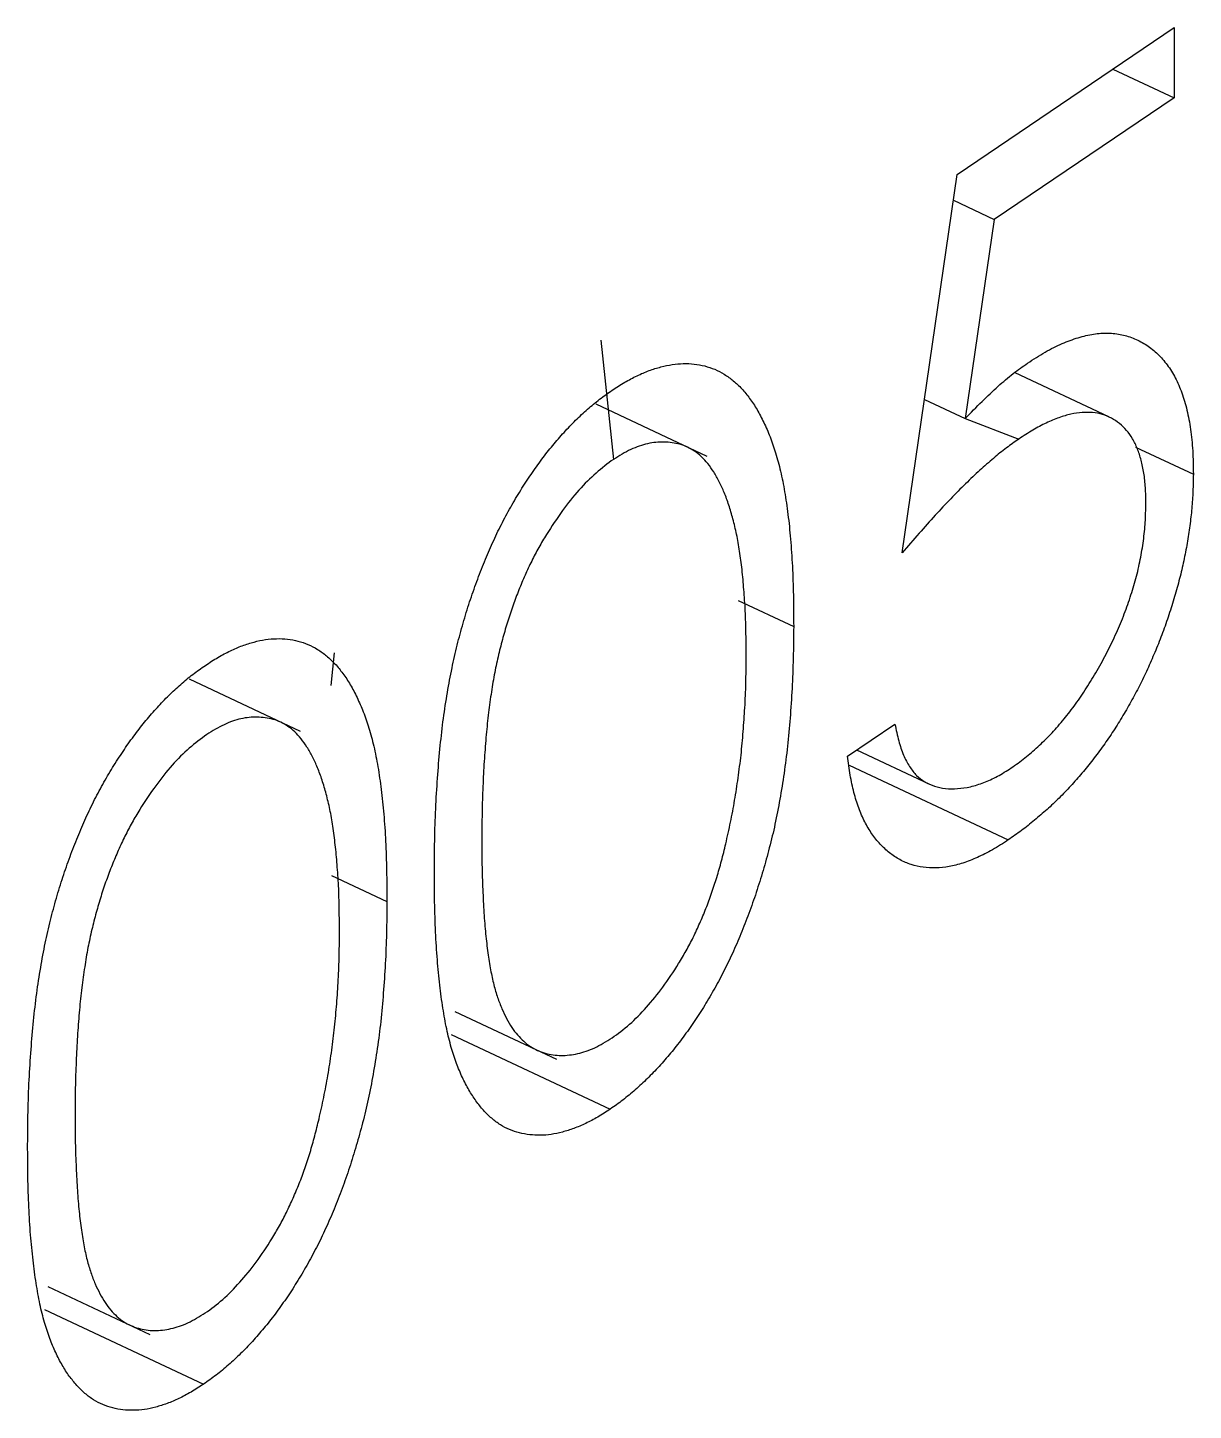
# Model space of a CAD drawing. Header units: millimetres. Extents: x -5 to 1672, y 0 to 1180.
# Drawn here: x 539.465 to 542.283, y 1098.176 to 1101.518 of the extents above; entities that cross this region are included whole.
import ezdxf

# ---------------------------------------------------------------- set-up
doc = ezdxf.new("R2010")
doc.units = ezdxf.units.MM
doc.header["$LTSCALE"] = 2

msp = doc.modelspace()

# ---------------------------------------------------------------- linework, layer by layer
at = {"color": 7, "linetype": 'Continuous', "lineweight": 25}
for p, q in [((541.7126141, 1101.1629976), (542.2370032, 1101.5175913)), ((542.2370032, 1101.5175913), (542.2365736, 1101.3481076)), ((542.0889393, 1101.4174699), (542.2365736, 1101.3481076)), ((542.2365736, 1101.3481076), (541.8018018, 1101.0541134)), ((541.5794224, 1100.2481162), (541.7126141, 1101.1629976)), ((541.703487, 1101.1003042), (541.8018018, 1101.0541134)), ((541.8018018, 1101.0541134), (541.7318228, 1100.5729054)), ((540.8511163, 1100.7624137), (540.8816678, 1100.4742139)), ((542.0790471, 1100.5768521), (541.8524054, 1100.6833341)), ((541.6334359, 1100.61913), (541.7318228, 1100.5729054)), ((541.1084504, 1100.4813091), (540.8395687, 1100.6076366)), ((541.7318228, 1100.5729054), (541.8612916, 1100.5233136)), ((542.1435787, 1100.5039322), (542.2833445, 1100.4382667)), ((541.1833931, 1100.1330355), (541.3172262, 1100.0701573)), ((540.2066483, 1100.0069449), (540.1983041, 1099.9273244)), ((540.1252209, 1099.8164459), (539.8563391, 1099.9427734)), ((541.4473048, 1099.756944), (541.5620149, 1099.8345114)), ((541.4694051, 1099.7718883), (541.643686, 1099.6900067)), ((541.4515258, 1099.7352347), (541.8360866, 1099.5545583)), ((540.2001636, 1099.4681723), (540.3339967, 1099.4052941)), ((540.4977913, 1099.1398553), (540.743705, 1099.0243188)), ((540.4892923, 1099.0845692), (540.8738531, 1098.9038927)), ((539.5145617, 1098.4749921), (539.7604754, 1098.3594556)), ((539.5060628, 1098.419706), (539.8906235, 1098.2390295))]:
    msp.add_line(p, q, dxfattribs=at)
for points, knots in [([(541.8824612, 1100.7068218), (541.8967335, 1100.7160741), (541.9247965, 1100.7342664), (541.9658401, 1100.7544923), (542.0050079, 1100.7691287), (542.0422171, 1100.7777365), (542.0775368, 1100.7804528), (542.1106398, 1100.7763959), (542.1420262, 1100.7667321), (542.171131, 1100.750901), (542.1975176, 1100.7296607), (542.2206983, 1100.7033133), (542.2403653, 1100.6720591), (542.256153, 1100.6352251), (542.2687294, 1100.5937882), (542.2770502, 1100.5465169), (542.2825398, 1100.4948729), (542.2830727, 1100.4573837), (542.2833445, 1100.4382667)], [0, 0, 0, 0, 0.065807646, 0.129394274, 0.190894061, 0.251281069, 0.310814964, 0.370370987, 0.430768263, 0.492881251, 0.555103948, 0.616067051, 0.677256033, 0.738259805, 0.800762134, 0.864777582, 0.931045295, 1, 1, 1, 1]), ([(540.8782566, 1100.6411005), (540.8884216, 1100.6477441), (540.9086364, 1100.6609562), (540.9385133, 1100.6767645), (540.9676924, 1100.6892036), (540.9960488, 1100.6980464), (541.023817, 1100.7040054), (541.0507778, 1100.7061703), (541.0771003, 1100.705268), (541.1023639, 1100.7003764), (541.1268484, 1100.6924325), (541.1499492, 1100.6803571), (541.1716692, 1100.6644319), (541.1922827, 1100.6451698), (541.2112009, 1100.6215361), (541.229206, 1100.5946931), (541.2453033, 1100.5632858), (541.260796, 1100.5289012), (541.2741436, 1100.4892563), (541.2861598, 1100.4451756), (541.2958329, 1100.3953584), (541.3038566, 1100.3405695), (541.3100277, 1100.2804503), (541.3144678, 1100.2152209), (541.3167215, 1100.1445284), (541.317055, 1100.0953791), (541.3172262, 1100.0701573)], [0, 0, 0, 0, 0.0337881162, 0.0671939324, 0.0998624109, 0.1325666121, 0.1651511733, 0.1979131874, 0.2313190036, 0.2650832783, 0.2992553088, 0.3343985665, 0.3699428235, 0.4062835607, 0.4440638197, 0.4829977069, 0.5233544466, 0.5655365896, 0.6096129241, 0.6563908114, 0.7058854949, 0.7583245003, 0.8138317829, 0.872794559, 0.9347222295, 1, 1, 1, 1]), ([(541.7318228, 1100.5729054), (541.7453678, 1100.5868863), (541.7716091, 1100.6139723), (541.810332, 1100.6505286), (541.8470841, 1100.6816328), (541.8709248, 1100.6986077), (541.8824612, 1100.7068218)], [0, 0, 0, 0, 0.275068369, 0.53290146, 0.77397346, 1, 1, 1, 1]), ([(540.4487068, 1099.4828615), (540.4488937, 1099.5094279), (540.4492568, 1099.5610336), (540.4520355, 1099.6377516), (540.4565142, 1099.7109886), (540.4625741, 1099.7806677), (540.4699007, 1099.8465933), (540.4796172, 1099.9093618), (540.4906361, 1099.968498), (540.5033749, 1100.0244527), (540.517724, 1100.0777897), (540.5333244, 1100.129073), (540.5507909, 1100.1786568), (540.5691324, 1100.2264736), (540.5890861, 1100.2724423), (540.6100878, 1100.31664), (540.6329523, 1100.3589245), (540.6569068, 1100.399559), (540.682166, 1100.4380608), (540.7080126, 1100.4744067), (540.7346237, 1100.5085204), (540.76207, 1100.5397538), (540.7901083, 1100.5691819), (540.8188337, 1100.5957651), (540.8482954, 1100.6201915), (540.8681748, 1100.6340647), (540.8782566, 1100.6411005)], [0, 0, 0, 0, 0.068594622, 0.133246042, 0.194312586, 0.251279223, 0.304513439, 0.354234907, 0.400480589, 0.443410755, 0.484014869, 0.523252301, 0.561042373, 0.597900239, 0.633518489, 0.668314351, 0.702495671, 0.736685354, 0.770293169, 0.803437255, 0.835912952, 0.868460246, 0.900846538, 0.933466525, 0.966257575, 1, 1, 1, 1]), ([(542.1686503, 1100.3669888), (542.1684434, 1100.3800817), (542.1680385, 1100.4057091), (542.164289, 1100.4410677), (542.1576906, 1100.472461), (542.1484922, 1100.5002301), (542.1367854, 1100.5244692), (542.1224567, 1100.5451348), (542.1052347, 1100.5616433), (542.0855463, 1100.5742963), (542.0639661, 1100.5836681), (542.040118, 1100.587971), (542.0145027, 1100.5878362), (541.9874318, 1100.5843624), (541.9582557, 1100.5752857), (541.9275566, 1100.5625242), (541.8950011, 1100.5451363), (541.8727363, 1100.5307226), (541.8612916, 1100.5233136)], [0, 0, 0, 0, 0.065351382, 0.127916032, 0.188360206, 0.247216077, 0.305630129, 0.36376984, 0.422660914, 0.482687294, 0.543300221, 0.604117955, 0.664964891, 0.727413494, 0.791467625, 0.858055443, 0.927036815, 1, 1, 1, 1]), ([(541.2025178, 1099.993252), (541.2023672, 1100.0129776), (541.2020726, 1100.0515651), (541.2007144, 1100.1074498), (541.1969717, 1100.1588703), (541.192793, 1100.2073768), (541.1865625, 1100.2515924), (541.1798288, 1100.2929697), (541.1707342, 1100.3296835), (541.1610059, 1100.3635728), (541.1498494, 1100.3936407), (541.1375521, 1100.4202568), (541.1244063, 1100.4437875), (541.1101142, 1100.4639423), (541.0948469, 1100.4809706), (541.078198, 1100.4940492), (541.0608325, 1100.504382), (541.0364948, 1100.513123), (541.0046145, 1100.517258), (540.9649242, 1100.5140636), (540.9235922, 1100.4996929), (540.8956325, 1100.4827008), (540.8816678, 1100.4742139)], [0, 0, 0, 0, 0.065681198, 0.128486464, 0.18817513, 0.245106131, 0.299448425, 0.350822936, 0.399941681, 0.446671744, 0.491254533, 0.533376344, 0.573852755, 0.612526312, 0.649597136, 0.685532042, 0.720105786, 0.753837663, 0.818925416, 0.880493462, 0.940311334, 1, 1, 1, 1]), ([(541.8612916, 1100.5233136), (541.8513834, 1100.51634), (541.8309255, 1100.5019414), (541.799536, 1100.4765555), (541.7665445, 1100.4475352), (541.7320774, 1100.414997), (541.6960306, 1100.3785415), (541.6584811, 1100.3386739), (541.619349, 1100.2949047), (541.5929785, 1100.264002), (541.5794224, 1100.2481162)], [0, 0, 0, 0, 0.102203037, 0.211023342, 0.325099662, 0.446502097, 0.573787718, 0.70890071, 0.850357871, 1, 1, 1, 1]), ([(540.8816678, 1100.4742139), (540.8675282, 1100.4636952), (540.8392234, 1100.4426388), (540.7973928, 1100.4008289), (540.7572689, 1100.3501247), (540.7253421, 1100.3026353), (540.7008608, 1100.2614127), (540.6836119, 1100.2283572), (540.6674303, 1100.1940157), (540.6525134, 1100.1582879), (540.6385332, 1100.1212784), (540.6256828, 1100.0829007), (540.6140915, 1100.0430921), (540.6033829, 1100.0016251), (540.5939485, 1099.9577371), (540.58614, 1099.9110893), (540.5789079, 1099.8607342), (540.5737433, 1099.8074138), (540.5691278, 1099.7504288), (540.566102, 1099.6902793), (540.5637048, 1099.6264132), (540.5635159, 1099.5833011), (540.5634186, 1099.5610909)], [0, 0, 0, 0, 0.060386619, 0.120883249, 0.182754619, 0.24781103, 0.2812991, 0.315087624, 0.349702396, 0.384856581, 0.420966197, 0.458511188, 0.497174722, 0.537602048, 0.580503018, 0.62746754, 0.67838821, 0.733983221, 0.793746705, 0.857713672, 0.926697864, 1, 1, 1, 1]), ([(542.2833445, 1100.4382667), (542.2830674, 1100.4246362), (542.2825172, 1100.3975594), (542.2799628, 1100.3561729), (542.2751401, 1100.3140923), (542.268701, 1100.271753), (542.2603744, 1100.2290437), (542.2503163, 1100.1859639), (542.2380306, 1100.1424038), (542.2245651, 1100.0987383), (542.2094178, 1100.0554095), (542.192621, 1100.0131095), (542.1748836, 1099.9718536), (542.1558089, 1099.9316874), (542.1352206, 1099.8926708), (542.1133669, 1099.8548228), (542.0904208, 1099.8178701), (542.0660303, 1099.7824449), (542.0407352, 1099.7479188), (542.0141751, 1099.7156666), (541.9869497, 1099.6844788), (541.9586702, 1099.655171), (541.9293997, 1099.6273975), (541.8990909, 1099.601482), (541.8678999, 1099.5764426), (541.8467633, 1099.5619028), (541.8360866, 1099.5545583)], [0, 0, 0, 0, 0.044014471, 0.087434124, 0.130118399, 0.172553695, 0.214554756, 0.256298092, 0.298438225, 0.340849003, 0.382715189, 0.423924045, 0.464246243, 0.504073671, 0.543861906, 0.583566725, 0.623094319, 0.663229061, 0.703551259, 0.743937895, 0.784541255, 0.825750111, 0.867757363, 0.910745164, 0.954914447, 1, 1, 1, 1]), ([(541.8431735, 1099.7285437), (541.8541153, 1099.7363294), (541.8756597, 1099.7516596), (541.9073781, 1099.7789704), (541.9380094, 1099.8087129), (541.9672551, 1099.8420017), (541.9956222, 1099.8776068), (542.0223988, 1099.9167885), (542.0483541, 1099.9585938), (542.0726842, 1100.0028336), (542.0949805, 1100.0485322), (542.1146953, 1100.0946098), (542.1311365, 1100.1406604), (542.1450097, 1100.1865565), (542.1555716, 1100.2321955), (542.163139, 1100.2776114), (542.1676297, 1100.3228479), (542.1683058, 1100.3520885), (542.1686503, 1100.3669888)], [0, 0, 0, 0, 0.064207295, 0.12642469, 0.187680284, 0.248216424, 0.30830506, 0.369660991, 0.431698552, 0.495946892, 0.559758024, 0.622295408, 0.683910635, 0.745092408, 0.806740225, 0.869086618, 0.933290003, 1, 1, 1, 1]), ([(541.3172262, 1100.0701573), (541.3169242, 1100.044726), (541.3163357, 1099.9951741), (541.3137507, 1099.9215345), (541.3088458, 1099.8503482), (541.3027634, 1099.7822245), (541.2944123, 1099.7166922), (541.2841888, 1099.6538119), (541.2728625, 1099.5938625), (541.2589229, 1099.5362507), (541.2436861, 1099.4811945), (541.2271258, 1099.4282055), (541.2093982, 1099.3770197), (541.1901006, 1099.3276789), (541.1695445, 1099.2801363), (541.1472932, 1099.2346906), (541.12397, 1099.1910308), (541.099288, 1099.1495248), (541.0735185, 1099.1103785), (541.0471898, 1099.0731499), (541.0198392, 1099.0389919), (540.9920816, 1099.0067729), (540.9635231, 1098.9771865), (540.9341991, 1098.9502528), (540.9042561, 1098.9250225), (540.8840225, 1098.9109604), (540.8738531, 1098.9038927)], [0, 0, 0, 0, 0.0650632896, 0.1267731665, 0.1855157632, 0.2407646792, 0.292979796, 0.3422503728, 0.3889192862, 0.4327756641, 0.4746284326, 0.5147746906, 0.5536058935, 0.5914264064, 0.6280281199, 0.6638036341, 0.6989843361, 0.7335914893, 0.7676284692, 0.8012083478, 0.8342638397, 0.8669806947, 0.8997197415, 0.9327019125, 0.9661758834, 1, 1, 1, 1]), ([(539.8950271, 1099.9762373), (539.905192, 1099.9828809), (539.9254068, 1099.996093), (539.9552838, 1100.0119013), (539.9844628, 1100.0243404), (540.0128192, 1100.0331832), (540.0405875, 1100.0391422), (540.0675482, 1100.0413071), (540.0938707, 1100.0404049), (540.1191343, 1100.0355132), (540.1436189, 1100.0275693), (540.1667197, 1100.0154939), (540.1884397, 1099.9995687), (540.2090532, 1099.9803066), (540.2279713, 1099.9566729), (540.2459765, 1099.9298299), (540.2620737, 1099.8984226), (540.2775665, 1099.8640381), (540.290914, 1099.8243931), (540.3029303, 1099.7803124), (540.3126034, 1099.7304952), (540.320627, 1099.6757063), (540.3267981, 1099.6155871), (540.3312383, 1099.5503578), (540.3334919, 1099.4796653), (540.3338255, 1099.4305159), (540.3339967, 1099.4052941)], [0, 0, 0, 0, 0.033788116, 0.067193932, 0.099862411, 0.132566612, 0.165151173, 0.197913187, 0.231319004, 0.265083278, 0.299255309, 0.334398567, 0.369942824, 0.406283561, 0.44406382, 0.482997707, 0.523354447, 0.56553659, 0.609612924, 0.656390811, 0.705885495, 0.7583245, 0.813831783, 0.872794559, 0.93472223, 1, 1, 1, 1]), ([(541.1530714, 1099.5450946), (541.1569623, 1099.5624449), (541.1648624, 1099.5976736), (541.1750639, 1099.650933), (541.1831289, 1099.7050285), (541.190402, 1099.7605786), (541.1954131, 1099.8169626), (541.1994783, 1099.8749066), (541.2019361, 1099.9340047), (541.2023218, 1099.9732888), (541.2025178, 1099.993252)], [0, 0, 0, 0, 0.110588339, 0.224541754, 0.342503494, 0.464324098, 0.590756033, 0.722227475, 0.858842836, 1, 1, 1, 1]), ([(539.4654772, 1098.8179983), (539.4656642, 1098.8445647), (539.4660273, 1098.8961704), (539.468806, 1098.9728884), (539.4732846, 1099.0461254), (539.4793445, 1099.1158045), (539.4866711, 1099.1817301), (539.4963877, 1099.2444986), (539.5074066, 1099.3036348), (539.5201453, 1099.3595895), (539.5344944, 1099.4129265), (539.5500948, 1099.4642099), (539.5675614, 1099.5137936), (539.5859029, 1099.5616104), (539.6058566, 1099.6075791), (539.6268582, 1099.6517768), (539.6497228, 1099.6940613), (539.6736773, 1099.7346958), (539.6989365, 1099.7731976), (539.724783, 1099.8095435), (539.7513941, 1099.8436572), (539.7788404, 1099.8748906), (539.8068787, 1099.9043187), (539.8356042, 1099.9309019), (539.8650658, 1099.9553283), (539.8849452, 1099.9692015), (539.8950271, 1099.9762373)], [0, 0, 0, 0, 0.068594622, 0.133246042, 0.194312586, 0.251279223, 0.304513439, 0.354234907, 0.400480589, 0.443410755, 0.484014869, 0.523252301, 0.561042373, 0.597900239, 0.633518489, 0.668314351, 0.702495671, 0.736685354, 0.770293169, 0.803437255, 0.835912952, 0.868460246, 0.900846538, 0.933466525, 0.966257575, 1, 1, 1, 1]), ([(540.2192882, 1099.3283888), (540.2191377, 1099.3481144), (540.2188431, 1099.3867019), (540.2174849, 1099.4425866), (540.2137422, 1099.4940071), (540.2095635, 1099.5425136), (540.203333, 1099.5867292), (540.1965993, 1099.6281065), (540.1875046, 1099.6648203), (540.1777763, 1099.6987096), (540.1666199, 1099.7287775), (540.1543226, 1099.7553937), (540.1411767, 1099.7789243), (540.1268847, 1099.7990792), (540.1116173, 1099.8161074), (540.0949685, 1099.829186), (540.0776029, 1099.8395188), (540.0532653, 1099.8482598), (540.0213849, 1099.8523948), (539.9816946, 1099.8492004), (539.9403627, 1099.8348297), (539.912403, 1099.8178376), (539.8984382, 1099.8093507)], [0, 0, 0, 0, 0.065681198, 0.128486464, 0.18817513, 0.245106131, 0.299448425, 0.350822936, 0.399941681, 0.446671744, 0.491254533, 0.533376344, 0.573852755, 0.612526312, 0.649597136, 0.685532042, 0.720105786, 0.753837663, 0.818925416, 0.880493462, 0.940311334, 1, 1, 1, 1]), ([(541.5620149, 1099.8345114), (541.5647975, 1099.8206618), (541.5701456, 1099.7940422), (541.5819454, 1099.7595401), (541.5964082, 1099.7314636), (541.6136346, 1099.7093797), (541.634212, 1099.6938793), (541.6577115, 1099.6835562), (541.6840728, 1099.677733), (541.7133824, 1099.6778402), (541.7443134, 1099.6819443), (541.7767027, 1099.6926513), (541.8096618, 1099.7070669), (541.8319656, 1099.7213608), (541.8431735, 1099.7285437)], [0, 0, 0, 0, 0.094687252, 0.181994156, 0.264376949, 0.342179862, 0.418617611, 0.496509075, 0.577369092, 0.661510592, 0.746732551, 0.831257984, 0.915205616, 1, 1, 1, 1]), ([(539.8984382, 1099.8093507), (539.8842987, 1099.7988321), (539.8559939, 1099.7777756), (539.8141632, 1099.7359657), (539.7740394, 1099.6852615), (539.7421125, 1099.6377721), (539.7176313, 1099.5965495), (539.7003824, 1099.563494), (539.6842008, 1099.5291525), (539.6692838, 1099.4934247), (539.6553037, 1099.4564152), (539.6424532, 1099.4180376), (539.630862, 1099.3782289), (539.6201534, 1099.3367619), (539.610719, 1099.2928739), (539.6029104, 1099.2462261), (539.5956783, 1099.195871), (539.5905138, 1099.1425506), (539.5858983, 1099.0855657), (539.5828725, 1099.0254161), (539.5804753, 1098.96155), (539.5802864, 1098.9184379), (539.580189, 1098.8962277)], [0, 0, 0, 0, 0.060386619, 0.120883249, 0.182754619, 0.24781103, 0.2812991, 0.315087624, 0.349702396, 0.384856581, 0.420966197, 0.458511188, 0.497174722, 0.537602048, 0.580503018, 0.62746754, 0.67838821, 0.733983221, 0.793746705, 0.857713672, 0.926697864, 1, 1, 1, 1]), ([(541.8360866, 1099.5545583), (541.8233513, 1099.5462723), (541.7982963, 1099.5299706), (541.7616033, 1099.5118602), (541.7263075, 1099.4975911), (541.6926983, 1099.489304), (541.6604711, 1099.4856047), (541.6300632, 1099.4879096), (541.6006918, 1099.4939616), (541.5735577, 1099.506193), (541.5483868, 1099.5225966), (541.5258707, 1099.5436431), (541.5058337, 1099.5686151), (541.4885989, 1099.597918), (541.4739189, 1099.6312771), (541.4624164, 1099.6692754), (541.4531606, 1099.7110445), (541.4492772, 1099.7414836), (541.4473048, 1099.756944)], [0, 0, 0, 0, 0.065421144, 0.128708372, 0.190236142, 0.250724402, 0.310637179, 0.370766408, 0.431614744, 0.493522974, 0.555883455, 0.617342367, 0.678668039, 0.74071136, 0.802985363, 0.86680258, 0.932347171, 1, 1, 1, 1]), ([(540.5634186, 1099.5610909), (540.5634063, 1099.5390488), (540.5633823, 1099.4962694), (540.5654363, 1099.4355174), (540.5683021, 1099.3794964), (540.5720515, 1099.3281814), (540.5776969, 1099.2824391), (540.5840476, 1099.2411236), (540.5918118, 1099.2049551), (540.6010273, 1099.1736751), (540.6115454, 1099.1465462), (540.6230435, 1099.1224592), (540.6354066, 1099.1009599), (540.6492577, 1099.0827377), (540.6643544, 1099.0675389), (540.6803533, 1099.0546815), (540.6978558, 1099.0454029), (540.7220787, 1099.0364597), (540.7540754, 1099.0319285), (540.7944161, 1099.0364204), (540.8358914, 1099.0501461), (540.8640624, 1099.0673744), (540.8781234, 1099.0759735)], [0, 0, 0, 0, 0.072951066, 0.141583694, 0.20592646, 0.265301357, 0.320597233, 0.371816503, 0.41878977, 0.461698729, 0.502133582, 0.540804315, 0.578180525, 0.614296865, 0.649678243, 0.68429946, 0.718358953, 0.752080865, 0.817652439, 0.879722076, 0.93996556, 1, 1, 1, 1]), ([(540.8781234, 1099.0759735), (540.8922796, 1099.0862991), (540.9205628, 1099.1069288), (540.961916, 1099.1494082), (541.0020816, 1099.1984705), (541.0335808, 1099.2456685), (541.0575576, 1099.2865453), (541.0747451, 1099.3191954), (541.0905311, 1099.3534154), (541.1055111, 1099.3889489), (541.1192616, 1099.4259951), (541.1317775, 1099.4644169), (541.1432111, 1099.5044006), (541.1497356, 1099.5313275), (541.1530714, 1099.5450946)], [0, 0, 0, 0, 0.112813401, 0.225393884, 0.339594815, 0.45967541, 0.52173519, 0.583925839, 0.648174145, 0.713881038, 0.781004455, 0.851450928, 0.924050693, 1, 1, 1, 1]), ([(540.8738531, 1098.9038927), (540.8637726, 1098.8972961), (540.8438959, 1098.8842888), (540.8144531, 1098.8688635), (540.7858827, 1098.8567532), (540.758044, 1098.8480228), (540.7307926, 1098.841951), (540.704504, 1098.840272), (540.678882, 1098.8414854), (540.6539956, 1098.8457702), (540.6303146, 1098.8539462), (540.6077041, 1098.8654113), (540.5867356, 1098.8812196), (540.5672317, 1098.9007775), (540.5487053, 1098.9234547), (540.5316782, 1098.9500843), (540.5159431, 1098.9803752), (540.501577, 1099.0146438), (540.4888618, 1099.0537224), (540.477655, 1099.0980603), (540.4688462, 1099.1487171), (540.4613378, 1099.204496), (540.455323, 1099.2657891), (540.4512808, 1099.3329558), (540.4488617, 1099.4057162), (540.4487594, 1099.4566771), (540.4487068, 1099.4828615)], [0, 0, 0, 0, 0.033787146, 0.066621658, 0.099284878, 0.131361165, 0.163585188, 0.196103927, 0.228902254, 0.262158056, 0.295991222, 0.330217846, 0.365059826, 0.400950737, 0.437620382, 0.475707529, 0.515380692, 0.556413541, 0.59976483, 0.646424156, 0.696431445, 0.749781518, 0.806573307, 0.867435532, 0.931886753, 1, 1, 1, 1]), ([(540.3339967, 1099.4052941), (540.3336947, 1099.3798628), (540.3331062, 1099.3303109), (540.3305211, 1099.2566714), (540.3256163, 1099.185485), (540.3195339, 1099.1173613), (540.3111827, 1099.051829), (540.3009592, 1098.9889487), (540.289633, 1098.9289993), (540.2756933, 1098.8713875), (540.2604565, 1098.8163314), (540.2438963, 1098.7633423), (540.2261686, 1098.7121566), (540.2068711, 1098.6628157), (540.186315, 1098.6152731), (540.1640637, 1098.5698274), (540.1407404, 1098.5261676), (540.1160584, 1098.4846616), (540.090289, 1098.4455153), (540.0639602, 1098.4082867), (540.0366096, 1098.3741287), (540.0088521, 1098.3419098), (539.9802935, 1098.3123233), (539.9509696, 1098.2853897), (539.9210265, 1098.2601593), (539.9007929, 1098.2460972), (539.8906235, 1098.2390295)], [0, 0, 0, 0, 0.0650632896, 0.1267731665, 0.1855157632, 0.2407646792, 0.292979796, 0.3422503728, 0.3889192862, 0.4327756641, 0.4746284326, 0.5147746906, 0.5536058935, 0.5914264064, 0.6280281199, 0.6638036341, 0.6989843361, 0.7335914893, 0.7676284692, 0.8012083478, 0.8342638397, 0.8669806947, 0.8997197415, 0.9327019125, 0.9661758834, 1, 1, 1, 1]), ([(540.1698418, 1098.8802314), (540.1737327, 1098.8975817), (540.1816329, 1098.9328104), (540.1918344, 1098.9860698), (540.1998993, 1099.0401653), (540.2071724, 1099.0957154), (540.2121835, 1099.1520994), (540.2162488, 1099.2100434), (540.2187066, 1099.2691415), (540.2190922, 1099.3084256), (540.2192882, 1099.3283888)], [0, 0, 0, 0, 0.110588339, 0.224541754, 0.342503494, 0.464324098, 0.590756033, 0.722227475, 0.858842836, 1, 1, 1, 1]), ([(539.580189, 1098.8962277), (539.5801767, 1098.8741856), (539.5801528, 1098.8314062), (539.5822067, 1098.7706542), (539.5850725, 1098.7146332), (539.588822, 1098.6633182), (539.5944674, 1098.6175759), (539.6008181, 1098.5762604), (539.6085822, 1098.5400919), (539.6177978, 1098.5088119), (539.6283159, 1098.481683), (539.6398139, 1098.457596), (539.6521771, 1098.4360967), (539.6660281, 1098.4178745), (539.6811249, 1098.4026758), (539.6971238, 1098.3898183), (539.7146263, 1098.3805397), (539.7388491, 1098.3715965), (539.7708459, 1098.3670653), (539.8111866, 1098.3715572), (539.8526619, 1098.385283), (539.8808329, 1098.4025112), (539.8948939, 1098.4111103)], [0, 0, 0, 0, 0.072951066, 0.141583694, 0.20592646, 0.265301357, 0.320597233, 0.371816503, 0.41878977, 0.461698729, 0.502133582, 0.540804315, 0.578180525, 0.614296865, 0.649678243, 0.68429946, 0.718358953, 0.752080865, 0.817652439, 0.879722076, 0.93996556, 1, 1, 1, 1]), ([(539.8948939, 1098.4111103), (539.9090501, 1098.4214359), (539.9373332, 1098.4420656), (539.9786865, 1098.484545), (540.0188521, 1098.5336073), (540.0503513, 1098.5808053), (540.0743281, 1098.6216821), (540.0915155, 1098.6543322), (540.1073016, 1098.6885522), (540.1222816, 1098.7240858), (540.1360321, 1098.7611319), (540.148548, 1098.7995538), (540.1599815, 1098.8395374), (540.166506, 1098.8664644), (540.1698418, 1098.8802314)], [0, 0, 0, 0, 0.112813401, 0.225393884, 0.339594815, 0.45967541, 0.52173519, 0.583925839, 0.648174145, 0.713881038, 0.781004455, 0.851450928, 0.924050693, 1, 1, 1, 1]), ([(539.8906235, 1098.2390295), (539.8805431, 1098.2324329), (539.8606664, 1098.2194256), (539.8312235, 1098.2040003), (539.8026531, 1098.19189), (539.7748145, 1098.1831596), (539.7475631, 1098.1770878), (539.7212744, 1098.1754088), (539.6956525, 1098.1766222), (539.670766, 1098.1809071), (539.647085, 1098.189083), (539.6244746, 1098.2005481), (539.6035061, 1098.2163564), (539.5840021, 1098.2359143), (539.5654758, 1098.2585915), (539.5484487, 1098.2852211), (539.5327136, 1098.315512), (539.5183475, 1098.3497806), (539.5056323, 1098.3888592), (539.4944255, 1098.4331971), (539.4856167, 1098.4838539), (539.4781082, 1098.5396328), (539.4720934, 1098.6009259), (539.4680513, 1098.6680926), (539.4656322, 1098.740853), (539.4655298, 1098.7918139), (539.4654772, 1098.8179983)], [0, 0, 0, 0, 0.033787146, 0.066621658, 0.099284878, 0.131361165, 0.163585188, 0.196103927, 0.228902254, 0.262158056, 0.295991222, 0.330217846, 0.365059826, 0.400950737, 0.437620382, 0.475707529, 0.515380692, 0.556413541, 0.59976483, 0.646424156, 0.696431445, 0.749781518, 0.806573307, 0.867435532, 0.931886753, 1, 1, 1, 1])]:
    msp.add_open_spline(points, degree=3, knots=knots, dxfattribs=at)

doc.saveas('drawing.dxf')
